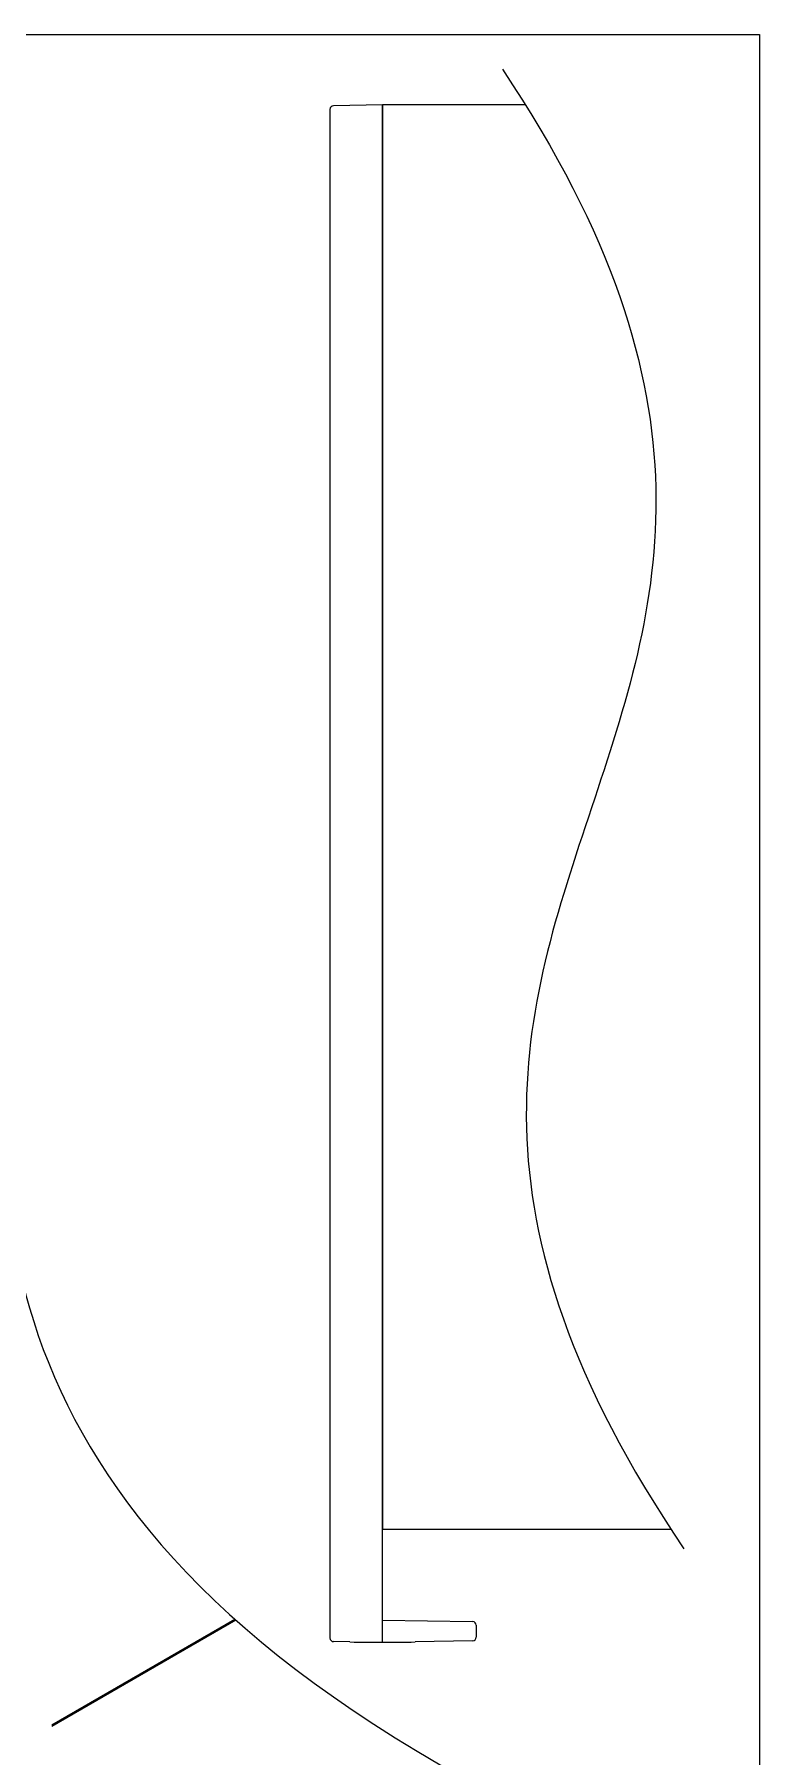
# Model space of a CAD drawing. Extents: x -1.1 to 8.16, y -7.01 to 0.
# Drawn here: x 6.228 to 8.164, y -4.595 to 0 of the extents above; entities that cross this region are included whole.
import ezdxf

# ---------------------------------------------------------------- set-up
doc = ezdxf.new("R2010")
doc.units = 0
doc.header["$LTSCALE"] = 0.5
doc.header["$MEASUREMENT"] = 0
for name, color, linetype in [('Dimension', 10, 'CONTINUOUS'), ('End Cap', 92, 'CONTINUOUS'), ('Housing', 150, 'CONTINUOUS')]:
    doc.layers.add(name, color=color, linetype=linetype)
doc.layers.add('Text-Unprinted', color=131, linetype='CONTINUOUS', plot=False)

msp = doc.modelspace()

# ---------------------------------------------------------------- linework, layer by layer
at = {"layer": 'Dimension', "transparency": 16777216}
msp.add_open_spline([(7.4777, -0.093), (8.0717, -0.9803), (7.72, -2.067), (7.3506, -3.1389), (7.9624, -4.0409)], degree=3, dxfattribs=at)
at = {"layer": 'End Cap', "linetype": 'Continuous', "lineweight": 25, "transparency": 16777216}
for p, q in [((7.0173, -0.2001), (7.0173, -4.2785)), ((7.1579, -0.1879), (7.0271, -0.1901)), ((7.1579, -0.1979), (7.1579, -0.1879)), ((7.1579, -4.29), (7.1579, -0.1979)), ((7.1579, -4.2308), (7.3981, -4.2349)), ((7.4079, -4.2449), (7.4079, -4.2766)), ((7.0707, -4.2892), (7.0271, -4.2885)), ((7.3981, -4.2866), (7.2452, -4.2892))]:
    msp.add_line(p, q, dxfattribs=at)
for centre, radius, start, end in [((7.0273, -0.2001), 0.01, 91, 180), ((7.3979, -4.2449), 0.01, 0, 89), ((7.0273, -4.2785), 0.01, 180, 269), ((7.1579, 0.71), 5, 269, 270), ((7.1579, 0.71), 5, 270, 271), ((7.3979, -4.2766), 0.01, 271, 0)]:
    msp.add_arc(centre, radius, start, end, dxfattribs=at)
at = {"layer": 'Housing', "transparency": 16777216}
for p, q in [((6.275, -4.5105), (6.7635, -4.2285)), ((6.275, -4.5139), (6.7658, -4.2306))]:
    msp.add_line(p, q, dxfattribs=at)
msp.add_lwpolyline([(7.5391, -0.1879), (7.1579, -0.1879), (7.1579, -3.9879), (7.9271, -3.9879)], dxfattribs=at)
at = {"layer": 'Housing', "color": 1, "transparency": 16777216}
msp.add_open_spline([(5.8441, -1.1155), (6.1949, -1.6257), (6.138, -2.5994), (6.0811, -4.046), (7.6509, -4.7943)], degree=3, knots=[0.597018, 0.597018, 0.597018, 0.597018, 1, 1.599652, 1.599652, 1.599652, 1.599652], dxfattribs=at)
at = {"layer": 'Text-Unprinted', "ltscale": 0.5, "transparency": 16777216}
msp.add_lwpolyline([(0, 0), (8.1642, 0), (8.1642, -6.4478), (0, -6.4478)], close=True, dxfattribs=at)

doc.saveas('drawing.dxf')
